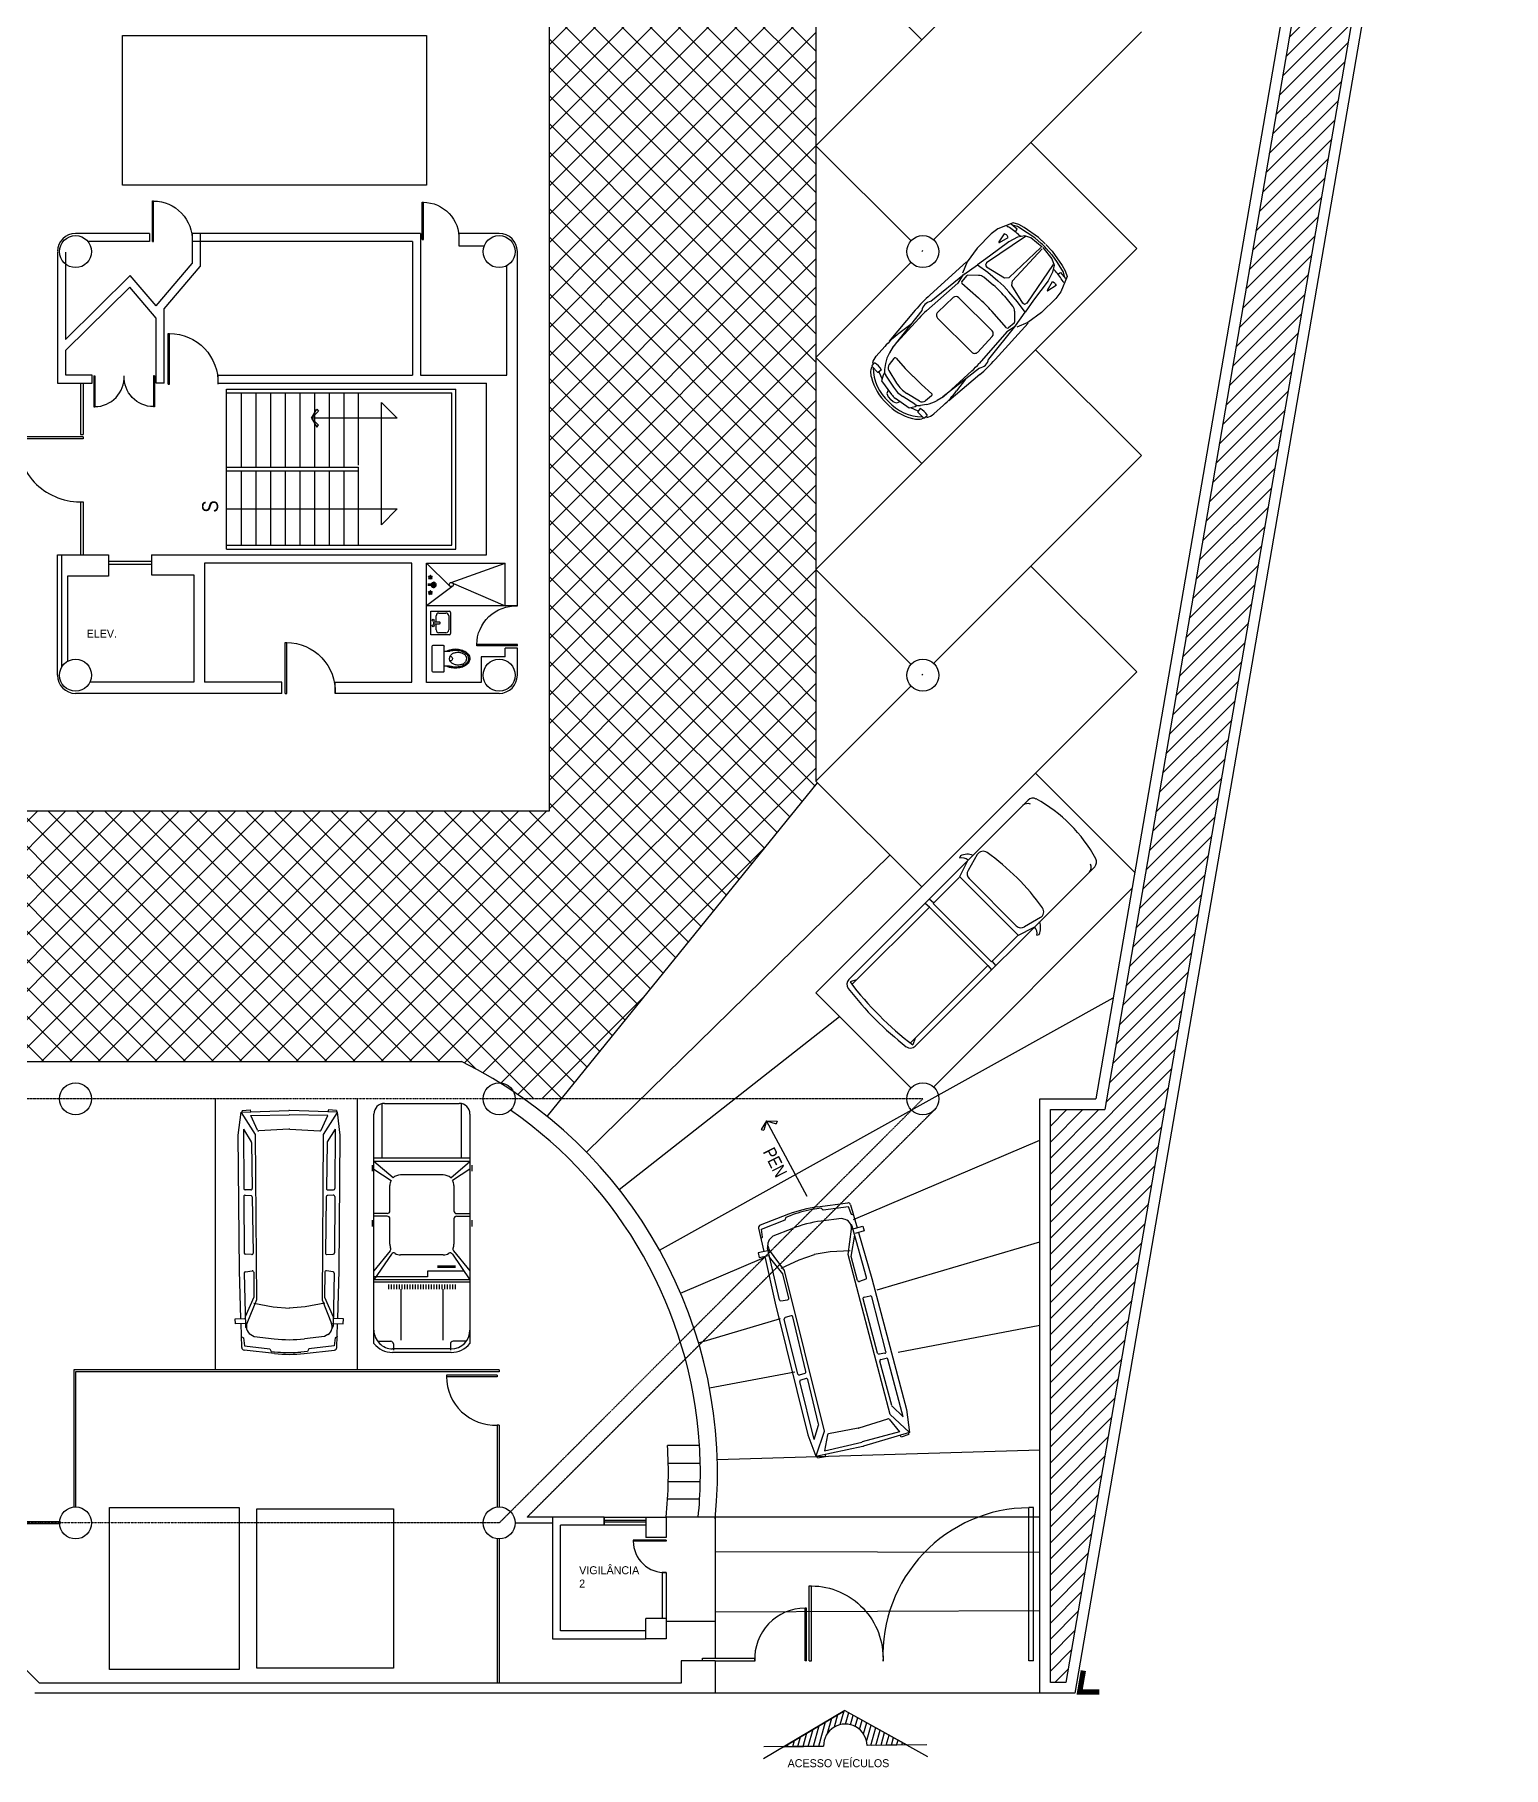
# Model space of a CAD drawing. Header units: millimetres. Extents: x 4849 to 12923, y -7542 to -986.
# Drawn here: x 10102 to 12855, y -7542 to -4294 of the extents above; entities that cross this region are included whole.
import ezdxf

# ---------------------------------------------------------------- set-up
doc = ezdxf.new("R2010")
doc.units = ezdxf.units.MM
doc.linetypes.add('ACAD_ISO02W100', pattern=[15, 12, -3])
doc.linetypes.add('DASHDOT2', pattern=[12.7, 6.35, -3.175, 0, -3.175])
for name, color, linetype in [('col', 30, 'Continuous'), ('cot', 40, 'Continuous'), ('eje', 20, 'DASHDOT2'), ('Esc', 31, 'Continuous'), ('muba', 32, 'Continuous'), ('mue', 31, 'Continuous'), ('mur', 7, 'Continuous'), ('Pav', 9, 'Continuous'), ('pro', 120, 'ACAD_ISO02W100'), ('pue', 43, 'Continuous'), ('SANIT', 1, 'Continuous'), ('sim', 4, 'Continuous'), ('tex', 120, 'Continuous'), ('text', 120, 'Continuous'), ('ven', 141, 'Continuous')]:
    doc.layers.add(name, color=color, linetype=linetype)
doc.styles.add('tex-int', font='', dxfattribs={"height": 0.2})
doc.styles.get('tex-int').set_extended_font_data('Technical')
pattern_1 = [(135, (611749.955, 3302.552), (-26.5165043, -26.5165043), []), (225, (611749.955, 3302.552), (26.5165043, -26.5165043), [])]

# ---------------------------------------------------------------- blocks, each defined once
blk = doc.blocks.new('P100-D')
at = {"color": 0, "linetype": 'ByBlock'}
for p, q in [((-0.019, 1), (-0.049, 1)), ((-0.049, 0), (-0.049, 1)), ((-0.019, 0), (-0.019, 1)), ((-0.019, 0), (-0.049, 0))]:
    blk.add_line(p, q, dxfattribs=at)
blk.add_arc((-0.041, 0.04), 0.959, 90.4342, 182.4198, dxfattribs=at)
blk = doc.blocks.new('ato78')
for p, q in [((-2.026, 0.779), (2.274, 0.779)), ((-1.2, 0.779), (-1.2, -1.021)), ((-1.137, 0.779), (-1.137, -1.021)), ((-0.829, 0.42), (-1.137, 0.779)), ((-1.069, 0.813), (-0.959, 0.813)), ((-0.994, 0.779), (-0.782, 0.455)), ((-0.162, 0.529), (-0.162, 0.779)), ((-0.112, 0.529), (-0.112, 0.779)), ((-0.038, 0.813), (0.082, 0.813)), ((0.537, 0.473), (0.91, 0.779)), ((0.598, 0.45), (1.08, 0.779)), ((0.915, 0.667), (0.915, -0.014)), ((1.08, 0.779), (1.08, -1.021)), ((1.124, 0.779), (1.124, -1.021)), ((2.232, 0.699), (2.232, 0.464)), ((-2.226, -0.821), (-2.226, 0.579)), ((-1.2, 0.622), (-2.221, 0.622)), ((-0.687, 0.479), (-0.212, 0.479)), ((-0.062, 0.479), (0.413, 0.479)), ((0.825, 0.508), (0.825, 0.174)), ((0.85, 0.508), (0.85, 0.174)), ((1.168, 0.501), (1.255, 0.501)), ((1.168, 0.451), (1.255, 0.451)), ((1.168, 0.401), (1.255, 0.401)), ((1.168, 0.351), (1.255, 0.351)), ((2.282, 0.414), (2.397, 0.414)), ((2.374, 0.429), (2.374, -0.671)), ((2.441, 0.429), (2.441, -0.671)), ((-0.887, 0.279), (-0.887, -0.521)), ((0.613, 0.279), (0.613, -0.521)), ((1.168, 0.301), (1.255, 0.301)), ((1.168, 0.251), (1.255, 0.251)), ((1.168, 0.201), (1.255, 0.201)), ((1.168, 0.151), (1.255, 0.151)), ((1.168, 0.101), (1.255, 0.101)), ((1.168, 0.051), (1.255, 0.051)), ((1.168, 0.001), (1.255, 0.001)), ((1.255, 0.271), (2.21, 0.271)), ((0.915, -0.014), (1.025, -0.014)), ((1.025, -0.014), (1.025, -1.021)), ((1.168, -0.049), (1.255, -0.049)), ((1.168, -0.099), (1.255, -0.099)), ((1.168, -0.149), (1.255, -0.149)), ((1.168, -0.199), (1.255, -0.199)), ((1.168, -0.249), (1.255, -0.249)), ((1.168, -0.299), (1.255, -0.299)), ((1.168, -0.349), (1.255, -0.349)), ((1.168, -0.399), (1.255, -0.399)), ((1.168, -0.449), (1.255, -0.449)), ((1.168, -0.499), (1.255, -0.499)), ((1.168, -0.549), (1.255, -0.549)), ((1.168, -0.599), (1.255, -0.599)), ((1.168, -0.649), (1.255, -0.649)), ((1.255, -0.513), (2.21, -0.513)), ((-1.2, -0.864), (-2.221, -0.864)), ((-0.829, -0.662), (-1.137, -1.021)), ((-0.994, -1.021), (-0.782, -0.697)), ((-0.212, -0.721), (-0.687, -0.721)), ((-0.162, -0.771), (-0.162, -1.021)), ((-0.112, -0.771), (-0.112, -1.021)), ((0.413, -0.721), (-0.062, -0.721)), ((0.537, -0.715), (0.91, -1.021)), ((0.598, -0.692), (1.08, -1.021)), ((1.168, -0.699), (1.255, -0.699)), ((1.168, -0.749), (1.255, -0.749)), ((2.232, -0.941), (2.232, -0.706)), ((2.282, -0.656), (2.397, -0.656)), ((2.274, -1.021), (-2.026, -1.021)), ((-1.069, -1.055), (-0.959, -1.055)), ((-0.038, -1.055), (0.082, -1.055))]:
    blk.add_line(p, q)
for centre, radius, start, end in [((-2.026, 0.579), 0.2, 90, 180), ((2.024, 0.429), 0.35, 0, 90), ((1.991, 0.429), 0.45, 0, 51.0576), ((-0.687, 0.279), 0.2, 135, 180), ((-0.687, 0.279), 0.2, 90, 118.2537), ((-0.212, 0.529), 0.05, 270, 0), ((-0.062, 0.529), 0.05, 180, 270), ((0.413, 0.279), 0.2, 68.2853, 90), ((0.505, 0.511), 0.05, 248.2853, 309.3611), ((0.626, 0.409), 0.05, 124.2981, 211.3495), ((0.413, 0.279), 0.2, 0, 31.3495), ((2.282, 0.464), 0.05, 180, 270), ((-0.687, -0.521), 0.2, 180, 225), ((0.626, -0.651), 0.05, 148.6505, 235.7019), ((0.413, -0.521), 0.2, 328.6505, 0), ((-2.026, -0.821), 0.2, 180, 270), ((-0.687, -0.521), 0.2, 241.7463, 270), ((-0.212, -0.771), 0.05, 0, 90), ((-0.062, -0.771), 0.05, 90, 180), ((0.413, -0.521), 0.2, 270, 291.7147), ((0.505, -0.753), 0.05, 50.6389, 111.7147), ((2.024, -0.671), 0.35, 270, 0), ((2.282, -0.706), 0.05, 90, 180), ((1.991, -0.671), 0.45, 308.9424, 0)]:
    blk.add_arc(centre, radius, start, end)
blk = doc.blocks.new('LLAVES')
at = {"color": 0, "linetype": 'ByBlock'}
for p, q in [((0.015, 0.005), (0.015, -0.005)), ((0.095, 0.01), (0.02, 0.01)), ((0.1, -0.005), (0.1, 0.005)), ((0.02, -0.01), (0.095, -0.01))]:
    blk.add_line(p, q, dxfattribs=at)
for centre in [(0.013, 0.035), (0.013, -0.035)]:
    blk.add_circle(centre, 0.013, dxfattribs=at)
for centre, start, end in [((0.02, 0.005), 90, 180), ((0.095, 0.005), 0, 90), ((0.02, -0.005), 180, 270), ((0.095, -0.005), 270, 360)]:
    blk.add_arc(centre, 0.005, start, end, dxfattribs=at)
blk = doc.blocks.new('MUBA08PL')
at = {"color": 0, "linetype": 'ByBlock'}
for p, q in [((0.025, -0.3), (0.025, 0.3)), ((0.025, 0.3), (0.495, 0.3)), ((0.161, 0.019), (0.161, 0.179)), ((0.233, 0.251), (0.411, 0.251)), ((0.483, 0.179), (0.483, -0.179)), ((0.525, 0.27), (0.525, -0.27)), ((0.495, -0.3), (0.025, -0.3)), ((0.161, -0.179), (0.161, -0.019)), ((0.411, -0.251), (0.233, -0.251))]:
    blk.add_line(p, q, dxfattribs=at)
for centre, radius, start, end in [((0.233, 0.179), 0.072, 90, 180), ((0.411, 0.179), 0.072, 360, 90), ((0.495, 0.27), 0.03, 360, 90), ((0.233, -0.179), 0.072, 180, 270), ((0.411, -0.179), 0.072, 270, 360), ((0.495, -0.27), 0.03, 270, 360)]:
    blk.add_arc(centre, radius, start, end, dxfattribs=at)
at = {"color": 0, "linetype": 'ByBlock', "xscale": 2, "yscale": 2, "zscale": 2}
blk.add_blockref('LLAVES', (0.06, 0), dxfattribs=at)
blk = doc.blocks.new('_WC')
at = {"layer": 'SANIT'}
for p, q in [((0.018, 0.233), (0.018, -0.233)), ((0.222, 0.253), (0.038, 0.253)), ((0.242, 0.233), (0.242, -0.233)), ((0.242, 0.136), (0.335, 0.136)), ((0.038, -0.253), (0.222, -0.253)), ((0.242, -0.14), (0.337, -0.14))]:
    blk.add_line(p, q, dxfattribs=at)
for points in [[(0.455, -0.183, 0.067069), (0.563, -0.168, 0.079499), (0.647, -0.13, 0.107137), (0.707, -0.068, 0.140584), (0.726, -0.003, 0.140584), (0.707, 0.061, 0.107137), (0.647, 0.124, 0.079499), (0.563, 0.162, 0.067069), (0.455, 0.176, 0.067069), (0.347, 0.162, 0.057475), (0.285, 0.137, 0.107137)], [(0.455, -0.159, 0.064704), (0.554, -0.147, 0.077557), (0.63, -0.113, 0.107174), (0.686, -0.058), (0.702, -0.002), (0.686, 0.055, 0.107174), (0.63, 0.11, 0.077557), (0.554, 0.143, 0.064704), (0.455, 0.156, 0.064704), (0.357, 0.143, 0.021175), (0.335, 0.136, 0.107174)], [(0.281, -0.141, 0.062055), (0.347, -0.168, 0.067069), (0.455, -0.183, 0.067069)]]:
    blk.add_lwpolyline(points, format="xyb", dxfattribs=at)
blk.add_lwpolyline([(0.503, -0.122, 0.075307), (0.566, -0.113, 0.085687), (0.617, -0.087, 0.106098), (0.653, -0.046), (0.664, -0.002), (0.653, 0.043, 0.106098), (0.617, 0.084, 0.085687), (0.566, 0.109, 0.075307), (0.503, 0.119, 0.075307), (0.439, 0.109, 0.085687), (0.389, 0.084, 0.106098), (0.353, 0.043), (0.341, -0.002), (0.353, -0.046, 0.106098), (0.389, -0.087, 0.085687), (0.439, -0.113, 0.075307)], format="xyb", close=True, dxfattribs=at)
for centre, radius, start, end in [((0.038, 0.233), 0.02, 90, 180), ((0.222, 0.233), 0.02, 360, 90), ((0.357, -0.002), 0.0451, 264.4043, 95.5957), ((0.038, -0.233), 0.02, 180, 270), ((0.222, -0.233), 0.02, 270, 360), ((0.425, 0.114), 0.269, 251.3359, 255.1916), ((0.455, 0.226), 0.386, 255.1916, 270)]:
    blk.add_arc(centre, radius, start, end, dxfattribs=at)
blk = doc.blocks.new('EEE')
at = {"linetype": 'ByBlock'}
for p, q in [((-6281.6, -172.795), (-6281.449, -172.779)), ((-6281.449, -172.779), (-6281.44, -172.821)), ((-6279.982, -172.779), (-6279.991, -172.821)), ((-6279.831, -172.795), (-6279.982, -172.779)), ((-6281.671, -173.257), (-6281.619, -172.828)), ((-6281.619, -172.828), (-6280.721, -172.793)), ((-6281.616, -172.835), (-6281.352, -173.242)), ((-6281.6, -172.795), (-6281.605, -172.826)), ((-6281.439, -172.888), (-6280.718, -172.874)), ((-6281.313, -173.161), (-6281.439, -172.888)), ((-6279.992, -172.888), (-6280.712, -172.874)), ((-6279.811, -172.828), (-6280.709, -172.793)), ((-6280.118, -173.161), (-6279.992, -172.888)), ((-6279.815, -172.835), (-6280.079, -173.242)), ((-6279.831, -172.795), (-6279.825, -172.826)), ((-6279.76, -173.257), (-6279.811, -172.828)), ((-6281.651, -175.798), (-6281.671, -173.257)), ((-6281.575, -173.142), (-6281.568, -174.258)), ((-6281.575, -173.142), (-6281.427, -173.383)), ((-6281.423, -173.396), (-6281.411, -174.259)), ((-6281.352, -173.242), (-6281.328, -176.344)), ((-6280.724, -173.144), (-6281.289, -173.176)), ((-6280.707, -173.144), (-6280.142, -173.176)), ((-6280.079, -173.242), (-6280.102, -176.344)), ((-6280.008, -173.396), (-6280.02, -174.259)), ((-6279.856, -173.142), (-6280.004, -173.383)), ((-6279.856, -173.142), (-6279.862, -174.258)), ((-6279.779, -175.798), (-6279.76, -173.257)), ((-6281.437, -174.284), (-6281.543, -174.283)), ((-6281.54, -174.38), (-6281.432, -174.39)), ((-6279.891, -174.38), (-6279.999, -174.39)), ((-6279.994, -174.284), (-6279.887, -174.283)), ((-6281.567, -174.405), (-6281.561, -175.464)), ((-6281.409, -174.415), (-6281.394, -175.468)), ((-6280.022, -174.415), (-6280.037, -175.468)), ((-6279.863, -174.405), (-6279.87, -175.464)), ((-6281.421, -175.494), (-6281.537, -175.489)), ((-6280.01, -175.494), (-6279.894, -175.489)), ((-6281.623, -176.696), (-6281.651, -175.798)), ((-6281.559, -175.841), (-6281.536, -176.837)), ((-6281.536, -175.816), (-6281.41, -175.802)), ((-6281.382, -175.827), (-6281.377, -176.295)), ((-6280.048, -175.827), (-6280.054, -176.295)), ((-6279.895, -175.816), (-6280.02, -175.802)), ((-6279.872, -175.841), (-6279.895, -176.837)), ((-6279.808, -176.696), (-6279.779, -175.798)), ((-6281.377, -176.295), (-6281.54, -176.661)), ((-6281.328, -176.344), (-6281.509, -176.789)), ((-6280.102, -176.344), (-6279.922, -176.789)), ((-6280.054, -176.295), (-6279.891, -176.661)), ((-6281.382, -176.404), (-6281.015, -176.475)), ((-6281.015, -176.475), (-6280.711, -176.501)), ((-6280.416, -176.475), (-6280.719, -176.501)), ((-6280.049, -176.404), (-6280.416, -176.475)), ((-6281.729, -176.701), (-6281.554, -176.692)), ((-6281.726, -176.792), (-6281.729, -176.701)), ((-6281.516, -176.784), (-6281.726, -176.792)), ((-6281.606, -177.236), (-6281.62, -176.788)), ((-6281.518, -176.873), (-6281.515, -176.888)), ((-6281.439, -176.995), (-6281.376, -177.031)), ((-6279.992, -176.995), (-6280.055, -177.031)), ((-6279.915, -176.784), (-6279.705, -176.792)), ((-6279.913, -176.873), (-6279.915, -176.888)), ((-6279.702, -176.701), (-6279.877, -176.692)), ((-6279.825, -177.236), (-6279.811, -176.788)), ((-6279.705, -176.792), (-6279.702, -176.701)), ((-6281.617, -177.033), (-6281.576, -177.053)), ((-6281.576, -177.053), (-6281.556, -177.207)), ((-6280.995, -177.35), (-6281.561, -177.285)), ((-6281.556, -177.207), (-6281.082, -177.265)), ((-6281.376, -177.031), (-6280.997, -177.075)), ((-6281.082, -177.265), (-6281.054, -177.312)), ((-6281.054, -177.312), (-6280.931, -177.323)), ((-6280.376, -177.312), (-6280.499, -177.323)), ((-6280.435, -177.35), (-6279.87, -177.285)), ((-6280.055, -177.031), (-6280.433, -177.075)), ((-6280.349, -177.265), (-6280.376, -177.312)), ((-6279.875, -177.207), (-6280.349, -177.265)), ((-6279.854, -177.053), (-6279.875, -177.207)), ((-6279.814, -177.033), (-6279.854, -177.053))]:
    blk.add_line(p, q, dxfattribs=at)
for centre, radius, start, end in [((-6280.715, -172.946), 0.152, 87.7943, 92.2057), ((-6280.715, -173.027), 0.152, 88.8622, 91.1378), ((-6281.448, -173.396), 0.0254, 0.8029, 31.6421), ((-6281.29, -173.151), 0.0254, 204.8035, 273.2131), ((-6280.715, -173.296), 0.152, 86.7869, 93.2131), ((-6280.141, -173.151), 0.0254, 266.7869, 335.1965), ((-6279.982, -173.396), 0.0254, 148.3579, 179.1971), ((-6281.543, -174.258), 0.0254, 180.3434, 269.4021), ((-6281.542, -174.405), 0.0254, 84.6952, 180.3434), ((-6281.436, -174.259), 0.0254, 269.4021, 0.8029), ((-6281.434, -174.415), 0.0254, 0.8029, 84.6952), ((-6279.997, -174.415), 0.0254, 95.3048, 179.1971), ((-6279.994, -174.259), 0.0254, 179.1971, 270.5979), ((-6279.889, -174.405), 0.0254, 359.6566, 95.3048), ((-6279.888, -174.258), 0.0254, 270.5979, 359.6566), ((-6281.536, -175.463), 0.0254, 180.3434, 267.5285), ((-6281.419, -175.468), 0.0254, 267.5285, 0.8029), ((-6280.011, -175.468), 0.0254, 179.1971, 272.4715), ((-6279.895, -175.463), 0.0254, 272.4715, 359.6566), ((-6281.533, -175.841), 0.0254, 96.0612, 180.3434), ((-6281.408, -175.827), 0.0254, 0.6505, 96.0612), ((-6280.023, -175.827), 0.0254, 83.9388, 179.3495), ((-6279.897, -175.841), 0.0254, 359.6566, 83.9388), ((-6281.46, -176.835), 0.0762, 181.328, 208.506), ((-6281.368, -176.847), 0.152, 157.9422, 189.8923), ((-6281.365, -176.862), 0.152, 189.8923, 241.0161), ((-6280.066, -176.862), 0.152, 298.9839, 350.1077), ((-6280.063, -176.847), 0.152, 350.1077, 22.0578), ((-6279.971, -176.835), 0.0762, 331.494, 358.672), ((-6281.555, -177.234), 0.0508, 181.8164, 263.4043), ((-6280.715, -174.653), 2.438, 263.3562, 276.6438), ((-6280.715, -174.894), 2.438, 264.9171, 275.0829), ((-6279.876, -177.234), 0.0508, 276.5957, 358.1836), ((-6280.715, -174.928), 2.438, 263.4043, 276.5957)]:
    blk.add_arc(centre, radius, start, end, dxfattribs=at)
blk = doc.blocks.new('TT')
at = {"linetype": 'ByBlock'}
for p, q in [((-6280.613, -167.909), (-6280.82, -167.956)), ((-6280.442, -167.874), (-6280.613, -167.909)), ((-6280.283, -167.865), (-6280.442, -167.874)), ((-6280.149, -167.864), (-6279.99, -167.873)), ((-6279.99, -167.873), (-6279.819, -167.908)), ((-6279.819, -167.908), (-6279.612, -167.954)), ((-6280.974, -168.089), (-6280.943, -168.082)), ((-6280.79, -167.996), (-6280.935, -168.008)), ((-6280.82, -167.956), (-6280.908, -168.008)), ((-6280.869, -168.215), (-6280.903, -168.228)), ((-6280.903, -168.228), (-6280.866, -168.405)), ((-6280.851, -168.406), (-6280.802, -168.222)), ((-6280.802, -168.222), (-6280.841, -168.213)), ((-6280.777, -168.052), (-6280.79, -167.996)), ((-6280.703, -168.045), (-6280.653, -168.042)), ((-6279.729, -168.044), (-6279.779, -168.041)), ((-6279.655, -168.051), (-6279.642, -167.995)), ((-6279.642, -167.995), (-6279.497, -168.006)), ((-6279.629, -168.221), (-6279.591, -168.212)), ((-6279.58, -168.404), (-6279.629, -168.221)), ((-6279.612, -167.954), (-6279.524, -168.006)), ((-6279.528, -168.227), (-6279.565, -168.404)), ((-6279.563, -168.214), (-6279.528, -168.227)), ((-6279.458, -168.088), (-6279.488, -168.08)), ((-6281.028, -169.096), (-6281.073, -170.018)), ((-6280.897, -169.3), (-6280.846, -168.992)), ((-6280.69, -169.117), (-6280.836, -169.262)), ((-6280.359, -169.051), (-6280.597, -169.073)), ((-6280.071, -169.05), (-6279.833, -169.073)), ((-6279.74, -169.116), (-6279.594, -169.261)), ((-6279.533, -169.298), (-6279.585, -168.991)), ((-6279.402, -169.095), (-6279.355, -170.017)), ((-6280.893, -169.292), (-6280.979, -170.099)), ((-6280.864, -169.495), (-6280.912, -170.279)), ((-6280.906, -169.311), (-6280.864, -169.495)), ((-6280.843, -169.282), (-6280.833, -169.419)), ((-6280.806, -169.443), (-6280.392, -169.418)), ((-6279.623, -169.442), (-6280.038, -169.418)), ((-6279.586, -169.281), (-6279.597, -169.418)), ((-6279.524, -169.31), (-6279.566, -169.494)), ((-6279.566, -169.494), (-6279.516, -170.278)), ((-6279.537, -169.291), (-6279.449, -170.098)), ((-6280.732, -169.749), (-6280.743, -170.147)), ((-6280.656, -169.676), (-6279.774, -169.675)), ((-6279.697, -169.748), (-6279.685, -170.146)), ((-6281.067, -170.42), (-6281.005, -171.174)), ((-6280.978, -170.336), (-6280.873, -171.204)), ((-6280.913, -170.473), (-6280.881, -171.193)), ((-6279.761, -170.225), (-6280.667, -170.226)), ((-6279.45, -170.335), (-6279.553, -171.203)), ((-6279.514, -170.472), (-6279.545, -171.192)), ((-6279.361, -170.418), (-6279.422, -171.172)), ((-6280.935, -170.668), (-6280.975, -170.943)), ((-6279.492, -170.667), (-6279.451, -170.942)), ((-6280.992, -171.305), (-6280.978, -171.549)), ((-6280.881, -171.193), (-6280.846, -171.327)), ((-6280.711, -171.339), (-6280.694, -171.482)), ((-6280.685, -171.31), (-6280.428, -171.324)), ((-6280.428, -171.324), (-6280.215, -171.323)), ((-6279.998, -171.323), (-6280.211, -171.323)), ((-6279.741, -171.309), (-6279.998, -171.323)), ((-6279.715, -171.338), (-6279.731, -171.481)), ((-6279.545, -171.192), (-6279.58, -171.326)), ((-6279.434, -171.304), (-6279.447, -171.548)), ((-6280.919, -171.685), (-6280.905, -171.717)), ((-6280.907, -171.726), (-6280.912, -171.654)), ((-6280.746, -171.738), (-6280.894, -171.738)), ((-6280.894, -171.742), (-6280.882, -171.772)), ((-6280.755, -171.521), (-6280.692, -171.612)), ((-6280.722, -171.658), (-6280.733, -171.727)), ((-6280.733, -171.717), (-6280.594, -171.773)), ((-6280.645, -171.656), (-6280.636, -171.705)), ((-6280.636, -171.705), (-6280.578, -171.799)), ((-6280.616, -171.569), (-6280.35, -171.631)), ((-6280.598, -171.674), (-6280.336, -171.728)), ((-6280.578, -171.799), (-6280.262, -171.851)), ((-6279.847, -171.799), (-6280.163, -171.851)), ((-6279.827, -171.673), (-6280.089, -171.727)), ((-6279.809, -171.569), (-6280.075, -171.631)), ((-6279.789, -171.704), (-6279.847, -171.799)), ((-6279.692, -171.716), (-6279.831, -171.772)), ((-6279.78, -171.655), (-6279.789, -171.704)), ((-6279.67, -171.52), (-6279.734, -171.611)), ((-6279.703, -171.657), (-6279.692, -171.726)), ((-6279.679, -171.736), (-6279.531, -171.736)), ((-6279.531, -171.741), (-6279.543, -171.771)), ((-6279.507, -171.683), (-6279.52, -171.715)), ((-6279.518, -171.725), (-6279.514, -171.653)), ((-6280.368, -171.835), (-6280.34, -171.9)), ((-6280.34, -171.9), (-6280.278, -171.925)), ((-6280.278, -171.925), (-6280.213, -171.928)), ((-6280.147, -171.925), (-6280.212, -171.928)), ((-6280.084, -171.9), (-6280.147, -171.925)), ((-6280.057, -171.834), (-6280.084, -171.9))]:
    blk.add_line(p, q, dxfattribs=at)
for points in [[(-6280.226, -167.815), (-6280.398, -167.821), (-6280.719, -167.88), (-6280.829, -167.909), (-6280.93, -167.961), (-6281.049, -168.245), (-6281.071, -168.402), (-6281.07, -168.778), (-6281.021, -169.091), (-6280.933, -169.3)], [(-6280.222, -167.899), (-6280.494, -167.927), (-6280.605, -167.981), (-6280.679, -168.096), (-6280.736, -168.273), (-6280.799, -168.718), (-6280.846, -168.992), (-6280.609, -168.954), (-6280.361, -168.934), (-6280.215, -168.925)], [(-6280.21, -167.899), (-6279.938, -167.927), (-6279.827, -167.98), (-6279.753, -168.095), (-6279.695, -168.272), (-6279.632, -168.717), (-6279.585, -168.991), (-6279.821, -168.953), (-6280.07, -168.934), (-6280.215, -168.925)], [(-6280.206, -167.815), (-6280.034, -167.821), (-6279.713, -167.879), (-6279.603, -167.908), (-6279.502, -167.96), (-6279.383, -168.244), (-6279.361, -168.4), (-6279.361, -168.777), (-6279.409, -169.09), (-6279.497, -169.298)], [(-6280.584, -167.984), (-6280.752, -168.847), (-6280.734, -168.894), (-6280.699, -168.902), (-6280.316, -168.808), (-6280.259, -168.74), (-6280.231, -167.924)], [(-6279.848, -167.984), (-6279.679, -168.846), (-6279.696, -168.893), (-6279.732, -168.901), (-6280.115, -168.808), (-6280.171, -168.74), (-6280.201, -167.924)]]:
    blk.add_lwpolyline(points, dxfattribs=at)
for centre, radius, start, end in [((-6280.215, -169.082), 1.219, 86.8942, 93.2188), ((-6280.596, -169.566), 1.524, 94.0319, 103.1964), ((-6280.852, -168.263), 0.0508, 77.5746, 110.1342), ((-6279.833, -169.565), 1.524, 76.9166, 86.0811), ((-6279.58, -168.262), 0.0508, 69.9787, 102.5384), ((-6280.858, -168.404), 0.00762, 192.0005, 345.153), ((-6279.573, -168.402), 0.00762, 194.96, 348.1125), ((-6280.582, -169.225), 0.152, 95.4916, 134.8083), ((-6280.214, -170.568), 1.524, 84.6214, 95.4916), ((-6279.847, -169.224), 0.152, 45.3046, 84.6214), ((-6280.818, -169.28), 0.0254, 134.8083, 184.3979), ((-6280.808, -169.417), 0.0254, 184.3979, 273.3874), ((-6280.212, -172.461), 3.048, 86.7256, 93.3874), ((-6279.622, -169.416), 0.0254, 266.7256, 355.7151), ((-6279.612, -169.279), 0.0254, 355.7151, 45.3046), ((-6280.655, -169.752), 0.0762, 90.1141, 178.2929), ((-6279.774, -169.751), 0.0762, 1.8201, 89.9989), ((-6278.029, -170.169), 3.048, 177.1678, 184.7177), ((-6280.81, -170.216), 0.206, 145.336, 215.4638), ((-6280.667, -170.15), 0.0762, 178.2929, 270.1885), ((-6279.761, -170.149), 0.0762, 269.9245, 1.8201), ((-6279.618, -170.215), 0.206, 324.6492, 34.7769), ((-6282.399, -170.173), 3.048, 355.3952, 2.9452), ((-6279.086, -170.391), 1.829, 176.4893, 182.5638), ((-6281.341, -170.394), 1.829, 357.5491, 3.6237), ((-6279.165, -171.206), 1.829, 171.7454, 183.1132), ((-6281.261, -171.208), 1.829, 356.9998, 8.3676), ((-6280.256, -171.171), 0.61, 194.8579, 215.0429), ((-6280.686, -171.336), 0.0254, 86.9979, 186.737), ((-6279.832, -171.47), 0.102, 283.1226, 353.376), ((-6279.74, -171.335), 0.0254, 353.376, 93.115), ((-6280.17, -171.171), 0.61, 325.07, 345.2551), ((-6280.694, -171.535), 0.284, 182.9306, 212.783), ((-6280.823, -172.008), 0.364, 73.7595, 104.0169), ((-6280.894, -171.725), 0.0127, 183.7825, 270.113), ((-6280.741, -171.713), 0.152, 202.9116, 223.7293), ((-6280.27, -171.136), 0.847, 225.5935, 273.8679), ((-6280.746, -171.725), 0.0127, 270.113, 350.5053), ((-6280.593, -171.47), 0.102, 186.737, 256.9903), ((-6280.567, -171.524), 0.152, 215.0429, 258.3436), ((-6280.213, -171.037), 0.61, 256.9903, 283.1226), ((-6280.213, -171.131), 0.61, 258.3436, 281.7694), ((-6280.157, -171.136), 0.847, 266.2451, 314.5195), ((-6279.858, -171.524), 0.152, 281.7694, 325.07), ((-6279.601, -172.006), 0.364, 76.0961, 106.3535), ((-6279.679, -171.724), 0.0127, 189.6077, 270), ((-6279.684, -171.712), 0.152, 316.3836, 337.2014), ((-6279.531, -171.724), 0.0127, 270, 356.3304), ((-6279.731, -171.534), 0.284, 327.3299, 357.1824), ((-6280.537, -171.517), 0.436, 223.7293, 239.6553), ((-6280.245, -171.02), 1.012, 239.6553, 272.0435), ((-6280.213, -171.55), 0.305, 260.7246, 279.3883), ((-6280.181, -171.02), 1.012, 268.0694, 300.4577), ((-6279.889, -171.516), 0.436, 300.4577, 316.3836)]:
    blk.add_arc(centre, radius, start, end, dxfattribs=at)
blk = doc.blocks.new('auuto56')
for p, q in [((-0.839, 2.301), (-0.839, -2.454)), ((0.924, -2.455), (0.924, 2.301)), ((-0.999, 0.666), (-0.981, 0.626)), ((-0.839, 0.69), (-0.732, 0.362)), ((-0.793, 0.906), (-0.706, 0.573)), ((0.878, 0.906), (0.79, 0.573)), ((0.924, 0.69), (0.817, 0.362)), ((1.066, 0.626), (1.084, 0.666)), ((0.823, 0.379), (-0.738, 0.379)), ((-0.732, 0.362), (-0.732, -0.326)), ((0.667, 0.479), (-0.583, 0.479)), ((0.817, 0.362), (0.817, -0.326)), ((-0.732, -0.314), (-0.839, -0.322)), ((0.817, -0.314), (0.924, -0.322)), ((-0.732, -0.426), (-0.839, -0.434)), ((0.817, -0.326), (-0.732, -0.326)), ((0.817, -0.426), (-0.732, -0.426)), ((-0.732, -0.426), (-0.732, -2.477)), ((0.817, -0.426), (0.924, -0.434)), ((0.817, -0.426), (0.817, -2.478)), ((-0.732, -2.353), (-0.792, -2.469)), ((0.817, -2.353), (0.877, -2.47))]:
    blk.add_line(p, q)
for centre, radius, start, end in [((-0.712, 2.301), 0.127, 107.4493, 180), ((-0.712, 2.159), 0.127, 108.5363, 180), ((0.042, -0.251), 2.788, 73.488, 106.512), ((0.797, 2.301), 0.127, 0, 72.5507), ((0.797, 2.159), 0.127, 0, 71.4637), ((-0.67, 0.938), 0.127, 99.9352, 194.7436), ((0.042, -3.264), 4.389, 80.3674, 99.6326), ((0.755, 0.938), 0.127, 345.2564, 80.0648), ((-0.714, 0.564), 0.303, 114.3542, 160.2056), ((-0.829, 0.529), 0.18, 93.2287, 147.6526), ((0.799, 0.564), 0.303, 19.7944, 65.6458), ((0.914, 0.529), 0.18, 32.3474, 86.7713), ((-0.583, 0.606), 0.127, 194.7436, 270), ((0.667, 0.606), 0.127, 270, 345.2564), ((-0.712, -2.454), 0.127, 180, 262.5594), ((0.047, 3.641), 6.167, 262.1826, 277.7434), ((0.047, 3.71), 6.338, 262.9752, 276.9455), ((0.797, -2.455), 0.127, 277.3566, 0)]:
    blk.add_arc(centre, radius, start, end)

msp = doc.modelspace()

# ---------------------------------------------------------------- hatches: boundary and pattern name
at = {"layer": 'Pav', "ltscale": 0.05}
h = msp.add_hatch(dxfattribs=at)
h.set_pattern_fill('ANSI31', color=256, scale=170, style=0)
h.set_pattern_definition([(45, (611749.955, 3302.552), (-15.0260191, 15.0260191), [])])
h.paths.add_polyline_path([(12831.9, -2748.1), (11766.6, -2467.9), (11766.6, -2638.5), (11855.3, -2661.8), (12697, -2883.2), (12107.6, -6309), (12005.6, -6309), (12005.6, -7383.1), (12034.4, -7383.1)])
h = msp.add_hatch(dxfattribs=at)
h.set_pattern_fill('ANSI37', color=256, scale=300, angle=90, style=0)
h.set_pattern_definition(pattern_1)
h.paths.add_polyline_path([(11066.6, -4701), (11566.2, -4701), (11566.2, -4502.6), (11566.1, -4502.5), (11566.2, -4502.5), (11566.2, -3907), (11066.6, -3907)])
h = msp.add_hatch(dxfattribs=at)
h.set_pattern_fill('ANSI37', color=256, scale=300, angle=90, style=0)
h.set_pattern_definition(pattern_1)
h.paths.add_polyline_path([(11566.1, -5495), (11566.2, -5296.5), (11566.1, -5296.5), (11566.2, -5296.5), (11566.2, -4701), (11066.6, -4701), (11066.6, -5495)])
h = msp.add_hatch(dxfattribs=at)
h.set_pattern_fill('ANSI37', color=256, scale=300, angle=90, style=0)
h.set_pattern_definition(pattern_1)
h.paths.add_polyline_path([(9384.6, -6219), (10178.6, -6219), (10178.6, -5749), (9914.6, -5749), (9914.6, -5495), (9453.8, -5495), (9453.8, -5568.7), (9384.6, -5637.8)])
h = msp.add_hatch(dxfattribs=at)
h.set_pattern_fill('ANSI37', color=256, scale=300, angle=90, style=0)
h.set_pattern_definition(pattern_1)
h.paths.add_polyline_path([(11569.1, -5696.4), (11566.1, -5693.4), (11566.1, -5495), (11066.6, -5495), (11066.6, -5749), (10972.6, -5749), (10972.6, -6258.1, -0.000532), (10974.2, -6259.1, -0.26602), (10999.3, -6275.2, -0.007074), (11019.3, -6289), (11089.2, -6289)])
h.paths.add_polyline_path([(11178.8, -6151.9), (11390.7, -5887.5), (11362.6, -5864.9), (11150.7, -6129.4)], flags=24)
h = msp.add_hatch(dxfattribs=at)
h.set_pattern_fill('ANSI37', color=256, scale=300, angle=90, style=0)
h.set_pattern_definition(pattern_1)
h.paths.add_polyline_path([(10902.1, -6219, -0.023441), (10972.6, -6258.1), (10972.6, -5749), (10178.6, -5749), (10178.6, -6219)])
at = {"layer": 'Pav', "ltscale": 0.03}
h = msp.add_hatch(dxfattribs=at)
h.set_pattern_fill('ANSI31', color=256, scale=74.755968, angle=749.3935, style=0)
h.set_pattern_definition([(74.393497, (-59827.049, -91072.836), (-8.99998354, 2.5139417), [])])
h.paths.add_polyline_path([(11580.5, -7502.3, -0.414214), (11620.7, -7460.9, -0.414214), (11662.1, -7501.1), (11736.6, -7500.1), (11620.4, -7435.2), (11506.1, -7503.4)])

# ---------------------------------------------------------------- linework, layer by layer
at = {"ltscale": 0.05}
for p, q in [((12854.7, -2733.4), (12051.2, -7403.1)), ((12674.2, -2897.9), (12090.7, -6289)), ((11985.6, -7403.1), (11985.6, -6289)), ((11985.6, -6289), (12090.7, -6289)), ((11377.6, -7403.1), (11189.8, -7403.1)), ((12051.2, -7403.1), (11985.6, -7403.1))]:
    msp.add_line(p, q, dxfattribs=at)
at = {"layer": 'col', "ltscale": 1.5}
for p, q in [((11247.6, -7073.1), (11285.6, -7073.1)), ((11247.6, -7073.1), (11247.6, -7111.1)), ((11285.6, -7073.1), (11285.6, -7111.1)), ((11285.6, -7111.1), (11247.6, -7111.1)), ((11247.6, -7301.1), (11247.6, -7263.1)), ((11285.6, -7263.1), (11247.6, -7263.1)), ((11285.6, -7263.1), (11285.6, -7301.1)), ((11285.6, -7301.1), (11247.6, -7301.1))]:
    msp.add_line(p, q, dxfattribs=at)
for centre in [(10178.6, -4701), (10972.6, -4701), (11766.6, -4701), (10178.6, -5495), (10972.6, -5495), (11766.6, -5495), (10178.6, -6289), (10972.6, -6289), (11766.6, -6289), (10178.6, -7084), (10972.6, -7084)]:
    msp.add_circle(centre, 30, dxfattribs=at)
at = {"layer": 'cot', "ltscale": 0.05, "const_width": 10}
msp.add_lwpolyline([(12097.6, -7400.7), (12060.6, -7400.7), (12067.5, -7360.7)], dxfattribs=at)
at = {"layer": 'eje', "ltscale": 0.05}
for p, q in [((11766.6, -6289), (8590.6, -6289)), ((10972.6, -7084), (11766.6, -6289)), ((10972.6, -7084), (9704.8, -7084))]:
    msp.add_line(p, q, dxfattribs=at)
at = {"layer": 'Esc', "ltscale": 0.05}
for p, q in [((10461.6, -5258.5), (10461.6, -4958.5)), ((10461.6, -4958.5), (10891.1, -4958.5)), ((10461.6, -4965.5), (10884.1, -4965.5)), ((10489.1, -4965.5), (10489.1, -5105)), ((10516.5, -4965.5), (10516.5, -5105)), ((10544, -4965.5), (10544, -5105)), ((10571.4, -4965.5), (10571.4, -5105)), ((10598.9, -4965.5), (10598.9, -5105)), ((10626.3, -4965.5), (10626.3, -5105)), ((10653.7, -4965.5), (10653.7, -5105)), ((10681.2, -4965.5), (10681.2, -5105)), ((10708.6, -5101.5), (10708.6, -4965.5)), ((10884.1, -5251.5), (10884.1, -4965.5)), ((10891.1, -5258.5), (10891.1, -4958.5)), ((10461.6, -5105), (10708.6, -5105)), ((10461.6, -5112), (10708.6, -5112)), ((10489.1, -5112), (10489.1, -5251.5)), ((10516.5, -5112), (10516.5, -5251.5)), ((10544, -5112), (10544, -5251.5)), ((10571.4, -5112), (10571.4, -5251.5)), ((10598.9, -5112), (10598.9, -5251.5)), ((10626.3, -5112), (10626.3, -5251.5)), ((10653.7, -5112), (10653.7, -5251.5)), ((10681.2, -5112), (10681.2, -5251.5)), ((10708.6, -5112), (10708.6, -5105)), ((10708.6, -5251.5), (10708.6, -5112)), ((10461.6, -5251.5), (10884.1, -5251.5)), ((10461.6, -5258.5), (10891.1, -5258.5)), ((11348.1, -6938.6), (11288.1, -6938.6)), ((11349.6, -6972.6), (11289.5, -6972.6)), ((11349.6, -7006.6), (11289.6, -7006.6)), ((11348.3, -7039.6), (11288.2, -7039.6)), ((11377.6, -7073.1), (11285.6, -7073.1)), ((11377.6, -7073.1), (11377.6, -7337.6)), ((11377.6, -7268.6), (11285.6, -7268.6))]:
    msp.add_line(p, q, dxfattribs=at)
for radius, start, end in [(768.9, 353.8631, 3.8996), (828.9, 354.3088, 3.6175)]:
    msp.add_arc((10520.8, -6990.9), radius, start, end, dxfattribs=at)
at = {"layer": 'muba', "ltscale": 0.05}
for p, q in [((12831.9, -2748.1), (12034.4, -7383.1)), ((12697, -2883.2), (12107.6, -6309)), ((10153, -5479.5), (10153, -5269.5)), ((12005.6, -7383.1), (12005.6, -6309)), ((12005.6, -6309), (12107.6, -6309)), ((10175.1, -6797), (10175.1, -7054)), ((10972.6, -6797), (10175.1, -6797)), ((10178.6, -6800.5), (10178.6, -7054)), ((10972.6, -6800.5), (10178.6, -6800.5)), ((10972.6, -6797), (10972.6, -6800.5)), ((10972.6, -6900.5), (10969.1, -6900.5)), ((10969.1, -6900.5), (10969.1, -7054.3)), ((10972.6, -6900.5), (10972.6, -7054)), ((10150.3, -7082.1), (10055.2, -7082.1)), ((10150.2, -7085.6), (10055.2, -7085.6)), ((10969.1, -7113.8), (10969.1, -7384.1)), ((10972.6, -7114), (10972.6, -7384.1)), ((12034.4, -7383.1), (12005.6, -7383.1))]:
    msp.add_line(p, q, dxfattribs=at)
at = {"layer": 'mue'}
for points in [[(10242.3, -7358.8), (10242.3, -7055.2), (10485.4, -7055.2), (10485.4, -7358.8)], [(10518.4, -7356.4), (10518.4, -7057.6), (10774.6, -7057.6), (10774.6, -7356.4)]]:
    msp.add_lwpolyline(points, close=True, dxfattribs=at)
at = {"layer": 'mur', "ltscale": 0.05}
for p, q in [((10317.1, -4667), (10178.6, -4667)), ((10317.1, -4667), (10317.1, -4682)), ((10397.1, -4667), (10397.1, -4723.4)), ((10825.1, -4667), (10397.1, -4667)), ((10412.1, -4667), (10412.1, -4728.9)), ((10825.1, -4667), (10825.1, -4690)), ((10897.1, -4667), (10897.1, -4690)), ((10972.6, -4667), (10897.1, -4667)), ((10144.6, -4702), (10144.6, -4947.5)), ((10159.6, -4702), (10159.6, -4865.5)), ((10317.1, -4682), (10201.9, -4682)), ((10810.1, -4682), (10397.1, -4682)), ((10810.1, -4682), (10810.1, -4932.5)), ((10825.1, -4690), (10825.1, -4932.5)), ((10897.1, -4690), (10944.7, -4690)), ((11006.6, -5365), (11006.6, -4701)), ((11006.6, -5365), (11006.6, -4701)), ((10329.6, -4802.4), (10397.1, -4723.4)), ((10344.6, -4808), (10412.1, -4728.9)), ((10987.1, -4932.5), (10987.1, -4727.3)), ((10159.6, -4865.5), (10281.2, -4745.8)), ((10160.6, -4885.5), (10280.3, -4767.8)), ((10329.6, -4825.5), (10280.3, -4767.8)), ((10329.6, -4802.4), (10281.2, -4745.8)), ((10329.6, -4947.5), (10329.6, -4825.5)), ((10344.6, -4947.5), (10344.6, -4808)), ((10160.6, -4932.5), (10160.6, -4885.5)), ((10209.6, -4932.5), (10160.6, -4932.5)), ((10209.6, -4947.5), (10209.6, -4932.5)), ((10329.6, -4946.5), (10329.6, -4930.5)), ((10445.6, -4947.5), (10445.6, -4932.5)), ((10445.6, -4932.5), (10810.1, -4932.5)), ((10825.1, -4932.5), (10987.1, -4932.5)), ((10144.6, -4947.5), (10209.6, -4947.5)), ((10344.6, -4947.5), (10329.6, -4947.5)), ((10445.6, -4947.5), (10948.6, -4947.5)), ((10948.6, -5269.5), (10948.6, -4947.5)), ((10144.6, -5269.5), (10187.6, -5269.5)), ((10144.6, -5495), (10144.6, -5269.5)), ((10187.6, -5269.5), (10240.6, -5269.5)), ((10192.6, -5269.5), (10240.6, -5269.5)), ((10240.6, -5269.5), (10240.6, -5309.3)), ((10320.6, -5269.5), (10320.6, -5306.8)), ((10320.6, -5269.5), (10948.6, -5269.5)), ((10420.1, -5285), (10420.1, -5508)), ((10809.1, -5285), (10420.1, -5285)), ((10809.1, -5508), (10809.1, -5285)), ((10836.6, -5285), (10983.6, -5285)), ((10836.6, -5508.5), (10836.6, -5285)), ((10983.6, -5365), (10983.6, -5285)), ((10163.5, -5309.3), (10163.5, -5469.1)), ((10240.6, -5309.3), (10163.5, -5309.3)), ((10320.6, -5306.8), (10400.1, -5306.8)), ((10400.1, -5306.8), (10400.1, -5508)), ((11006.6, -5365), (10983.6, -5365)), ((10983.6, -5460.5), (10983.6, -5444.5)), ((11006.6, -5444.5), (10983.6, -5444.5)), ((11006.6, -5479.5), (11006.6, -5444.5)), ((11006.6, -5495), (11006.6, -5444.5)), ((10938.6, -5460.5), (10938.6, -5508.5)), ((10983.6, -5460.5), (10938.6, -5460.5)), ((10400.1, -5508), (10205.7, -5508)), ((10565.1, -5508), (10420.1, -5508)), ((10565.1, -5529), (10565.1, -5508)), ((10665.1, -5508), (10809.1, -5508)), ((10665.1, -5529), (10665.1, -5508)), ((10938.6, -5508.5), (10836.6, -5508.5)), ((10565.1, -5529), (10178.6, -5529)), ((10972.6, -5529), (10665.1, -5529)), ((11072.6, -7073.1), (11072.6, -7301.1)), ((11169.6, -7073.1), (11072.6, -7073.1)), ((11169.6, -7073.1), (11169.6, -7088.1)), ((11087.6, -7286.1), (11087.6, -7088.1)), ((11169.6, -7088.1), (11087.6, -7088.1)), ((9961.1, -7234.1), (10111.2, -7384.1)), ((11072.6, -7301.1), (11247.6, -7301.1)), ((11247.6, -7286.1), (11087.6, -7286.1)), ((11377.6, -7342.6), (11313.6, -7342.6)), ((11313.6, -7342.6), (11313.6, -7384.1)), ((11377.6, -7342.6), (11377.6, -7403.1)), ((11320.4, -7403.1), (10102, -7403.1)), ((11313.6, -7384.1), (10111.2, -7384.1))]:
    msp.add_line(p, q, dxfattribs=at)
for centre, start, end in [((10178.6, -4701), 90, 180), ((10972.6, -4701), 0, 90), ((10178.6, -5495), 180, 270), ((10972.6, -5495), 270, 0)]:
    msp.add_arc(centre, 34, start, end, dxfattribs=at)
at = {"layer": 'Pav', "ltscale": 0.05}
for p, q in [((11566.3, -2897), (11566.1, -5693.4)), ((11066.6, -5749), (11066.6, -3079)), ((11566.1, -4502.5), (12571, -3497.7)), ((11764.7, -4303.9), (11566.1, -4105.4)), ((10266.4, -4576.4), (10266.4, -4295.7)), ((10266.4, -4295.7), (10836.4, -4295.7)), ((10836.4, -4295.7), (10836.4, -4576.4)), ((12176.3, -4289.2), (11786.8, -4678.9)), ((11744.5, -4680.8), (11566.1, -4502.5)), ((11969.3, -4496.4), (11786.8, -4678.8)), ((11969.3, -4496.4), (12167.8, -4694.9)), ((10836.4, -4576.4), (10266.4, -4576.4)), ((11566.1, -5296.5), (12167.8, -4694.9)), ((11766.6, -4699), (11764.6, -4701)), ((11744.4, -4721.2), (11566.2, -4899.4)), ((11764.7, -5097.9), (11566.1, -4899.4)), ((12176.3, -5083.2), (11977.9, -4884.8)), ((12176.3, -5083.2), (11786.8, -5472.9)), ((12176.3, -5083.2), (11786.8, -5472.9)), ((11969.3, -5290.4), (12167.8, -5488.9)), ((11744.5, -5474.8), (11566.1, -5296.5)), ((11566.1, -6090.5), (12167.8, -5488.9)), ((11744.4, -5515.2), (11566.2, -5693.4)), ((11766.6, -5493.1), (11764.7, -5495)), ((12163.7, -5864.7), (11977.9, -5678.8)), ((11062.6, -6321.9), (11569.1, -5696.4)), ((11764.7, -5891.9), (11566.1, -5693.4)), ((9914.6, -5749), (11066.6, -5749)), ((11136, -6388.7), (11704.7, -5832)), ((12158.5, -5894.9), (11786.8, -6266.9)), ((11273.1, -6572.4), (12123.3, -6099.4)), ((11744.5, -6268.8), (11566.1, -6090.5)), ((11197.6, -6458.9), (11610.2, -6134.6)), ((6893.6, -6219), (10902.1, -6219)), ((10441, -6797), (10441, -6289)), ((10706.8, -6797), (10706.8, -6289)), ((11636.9, -6514.9), (11985.6, -6366.2)), ((11681.3, -6647.3), (11985.6, -6557.2)), ((11312.7, -6653.2), (11469.2, -6586.5)), ((11346.3, -6746.5), (11500.1, -6701)), ((11720.3, -6763.7), (11985.6, -6713.4)), ((11366.7, -6830.7), (11526.9, -6800.4)), ((11381.3, -6964.9), (11985.6, -6946.6)), ((11377.6, -7137.6), (11985.6, -7139)), ((11377.6, -7250.4), (11985.6, -7248.3))]:
    msp.add_line(p, q, dxfattribs=at)
for radius, start, end in [(860.9, 354.3088, 63.7152), (828.9, 3.6175, 55.2028)]:
    msp.add_arc((10520.8, -6990.9), radius, start, end, dxfattribs=at)
at = {"layer": 'pro', "ltscale": 0.025}
for p, q in [((11789, -6309), (11024.9, -7073.1)), ((11072.6, -7073.1), (11024.9, -7073.1)), ((11985.6, -7073.1), (11377.6, -7073.1)), ((11985.6, -7403.1), (11377.6, -7403.1))]:
    msp.add_line(p, q, dxfattribs=at)
at = {"layer": 'pue', "ltscale": 0.05}
for p, q in [((10320.6, -5281.9), (10240.6, -5281.9)), ((10320.6, -5287.5), (10240.6, -5287.5))]:
    msp.add_line(p, q, dxfattribs=at)
at = {"layer": 'pue', "ltscale": 0.03}
for p, q in [((11353.5, -7337.6), (11451.5, -7337.6)), ((11353.5, -7342.7), (11353.5, -7337.6)), ((11451.5, -7342.7), (11451.5, -7337.6)), ((11377.6, -7342.6), (11451.5, -7342.6))]:
    msp.add_line(p, q, dxfattribs=at)
at = {"layer": 'SANIT'}
for p, q in [((10879.4, -5327.5), (10836.6, -5285)), ((10882.6, -5321.2), (10983.6, -5285)), ((10849.6, -5324.5), (10838.8, -5324.5)), ((10848.7, -5324.5), (10846.4, -5322.2)), ((10849.5, -5324.5), (10848.6, -5320.9)), ((10849.8, -5324.5), (10849.8, -5320.8)), ((10850.3, -5324.8), (10852.3, -5321.4)), ((10850.8, -5325.4), (10854.5, -5324.4)), ((10854.5, -5326.9), (10850.8, -5325.9)), ((10882.6, -5321.2), (10983.6, -5365)), ((10886.3, -5327.2), (10836.6, -5365)), ((10849.6, -5326.9), (10838.8, -5326.9)), ((10847.4, -5329.9), (10849.1, -5326.9)), ((10849.8, -5330.5), (10849.8, -5326.9)), ((10851.1, -5330.3), (10850.2, -5326.8)), ((10853.3, -5329.1), (10850.6, -5326.4)), ((10983.6, -5365), (10836.6, -5365))]:
    msp.add_line(p, q, dxfattribs=at)
for points in [[(10841.5, -5311.2), (10840.2, -5309), (10842.8, -5309)], [(10841.5, -5311.2), (10840.2, -5313.4), (10842.8, -5313.4)], [(10844.7, -5309), (10843.7, -5307.4), (10842.8, -5309)], [(10844.7, -5313.4), (10843.7, -5315), (10842.8, -5313.4)], [(10844.7, -5309), (10847.2, -5309), (10846, -5311.2)], [(10844.7, -5313.4), (10847.2, -5313.4), (10846, -5311.2)], [(10841.5, -5340.2), (10840.2, -5338), (10842.8, -5338)], [(10841.5, -5340.2), (10840.2, -5342.4), (10842.8, -5342.4)], [(10844.7, -5338), (10843.7, -5336.4), (10842.8, -5338)], [(10844.7, -5342.4), (10843.7, -5344), (10842.8, -5342.4)], [(10844.7, -5338), (10847.2, -5338), (10846, -5340.2)], [(10844.7, -5342.4), (10847.2, -5342.4), (10846, -5340.2)]]:
    msp.add_lwpolyline(points, dxfattribs=at)
for centre, radius in [((10843.9, -5311.2), 0.822), ((10882.9, -5325), 3.9), ((10843.9, -5340.2), 0.822)]:
    msp.add_circle(centre, radius, dxfattribs=at)
for centre, radius, start, end in [((10849.8, -5325.6), 4.88, 195.4235, 166.1412), ((10849.6, -5325.7), 1.23, 270, 105.15)]:
    msp.add_arc(centre, radius, start, end, dxfattribs=at)
at = {"layer": 'sim', "ltscale": 0.05}
for p, q in [((10620.9, -5013.3), (10630.6, -4996.5)), ((10620.9, -5013.3), (10634, -5000.2)), ((10630.6, -4996.5), (10634, -5000.2)), ((10752, -5212.9), (10752, -4983.7)), ((10752, -4983.7), (10781.6, -5013.3)), ((10781.6, -5013.3), (10620.9, -5013.3)), ((10620.9, -5013.3), (10630.6, -5030.1)), ((10620.9, -5013.3), (10634, -5026.3)), ((10630.6, -5030.1), (10634, -5026.3)), ((10461.6, -5183.3), (10781.6, -5183.3)), ((10781.6, -5183.3), (10752, -5212.9)), ((11473.9, -6330.2), (11463.7, -6346.7)), ((11473.9, -6330.2), (11468.6, -6347.9)), ((11549.7, -6471.9), (11473.9, -6330.2)), ((11473.9, -6330.2), (11491.6, -6335.6)), ((11473.9, -6330.2), (11493.3, -6330.9)), ((11493.3, -6330.9), (11491.6, -6335.6)), ((11463.7, -6346.7), (11468.6, -6347.9))]:
    msp.add_line(p, q, dxfattribs=at)
at = {"layer": 'sim', "ltscale": 0.03}
for p, q in [((11620.4, -7435.2), (11467.7, -7526.2)), ((11506.1, -7503.4), (11620.4, -7435.2)), ((11620.4, -7435.2), (11736.6, -7500.1)), ((11620.4, -7435.2), (11775.6, -7521.9)), ((11580.5, -7502.3), (11468.7, -7503.9)), ((11506.1, -7503.4), (11580.5, -7502.3)), ((11774, -7499.6), (11662.1, -7501.1)), ((11736.6, -7500.1), (11662.1, -7501.1))]:
    msp.add_line(p, q, dxfattribs=at)
msp.add_arc((11621.3, -7501.7), 40.8, 0.8101, 180.8101, dxfattribs=at)
at = {"layer": 'ven', "ltscale": 0.05}
for p, q in [((10187.6, -4947.5), (10187.6, -5043.5)), ((10192.6, -4947.5), (10192.6, -5043.5)), ((10187.6, -5043.5), (10192.6, -5043.5)), ((10187.6, -5170), (10187.6, -5269.5)), ((10187.6, -5170), (10192.6, -5170)), ((10192.6, -5170), (10192.6, -5269.5)), ((11247.6, -7079.4), (11169.6, -7079.4)), ((11002.6, -7084), (11072.6, -7084)), ((11247.6, -7082.3), (11169.6, -7082.3)), ((11285.6, -7177.1), (11278.1, -7177.1)), ((11278.1, -7177.1), (11278.1, -7263.1)), ((11285.6, -7177.1), (11285.6, -7263.1))]:
    msp.add_line(p, q, dxfattribs=at)
msp.add_lwpolyline([(11169.6, -7088.1), (11169.6, -7073.1), (11247.6, -7073.1), (11247.6, -7088.1)], close=True, dxfattribs=at)

# ---------------------------------------------------------------- block references
at = {"layer": 'mue', "yscale": 100, "zscale": 100}
for name, p, xscale, rotation in [('TT', (467941.4, -436898.9), 99.9999999999828, 314.9999999999901), ('auuto56', (11860.7, -5951.3), 99.9999999999828, 314.9999999999901), ('ato78', (10839.8, -6520.2), 100, 270), ('EEE', (-592674.1, -178867.3), 99.99999999997563, 194.3047727280816)]:
    msp.add_blockref(name, p, dxfattribs=dict(at, xscale=xscale, rotation=rotation))
at = {"layer": 'mue', "xscale": 100, "yscale": 100, "zscale": 100}
msp.add_blockref('EEE', (638650.7, 10968.6), dxfattribs=at)
at = {"layer": 'pue', "ltscale": 0.03}
for p, xscale, yscale, zscale in [((10321.2, -4682), -75.94514582399279, 75.94514582395686, 75.94514582395685), ((10827.1, -4678.5), -70.10390400676988, 70.10390400676215, 70.10390400676235), ((10350.2, -4949.6), -95.41883478534874, 95.41883478531054, 95.41883478531065), ((10569.7, -5529), -95.41883478534874, 95.41883478531054, 95.41883478531065), ((11979.3, -7342.6), 287.4201884712093, 287.4201884712284, 287.4201884712286), ((11551.1, -7342.7), -140.9130362154683, 140.9130362154319, 140.9130362154318), ((11550.7, -7342.7), 99.28432598442305, 99.28432598444624, 99.28432598444621)]:
    msp.add_blockref('P100-D', p, dxfattribs=dict(at, xscale=xscale, yscale=yscale, zscale=zscale))
for p, xscale, yscale, zscale, rotation in [((10211.9, -4933.9), 57.74617910431698, 57.74617910434335, 57.74617910434316, 180), ((10327.4, -4933.9), -57.74617910431698, 57.74617910434335, 57.74617910434316, 180), ((11006.6, -5441.1), -76.07887809081149, 76.07887809081149, 76.07887809081143, 90), ((10969.1, -6805.2), 95.41883478531054, 95.41883478531054, 95.41883478531065, 90), ((11285.6, -7115.3), 61.81733806414059, 61.81733806414059, 61.81733806414059, 90)]:
    msp.add_blockref('P100-D', p, dxfattribs=dict(at, xscale=xscale, yscale=yscale, zscale=zscale, rotation=rotation))
at = {"layer": 'SANIT', "xscale": 73.52525093441363, "yscale": 73.52525093448321, "zscale": 73.52525093448534}
msp.add_blockref('MUBA08PL', (10842.6, -5397), dxfattribs=at)
at = {"layer": 'SANIT', "xscale": -100.0000000000314, "yscale": 100, "zscale": 100, "rotation": 179.6421984789584}
msp.add_blockref('_WC', (10845.1, -5463.8), dxfattribs=at)
at = {"layer": 'ven', "ltscale": 0.05, "xscale": 124.5183299510882, "yscale": 124.5183299510882, "zscale": 124.518329951088, "rotation": 90}
msp.add_blockref('P100-D', (10192.6, -5045.6), dxfattribs=at)

# ---------------------------------------------------------------- texts
at = {"layer": 'tex', "style": 'tex-int'}
for s, height, rotation, p in [('S', 30, 90, (10445.7, -5190.2)), ('PEN', 24, 296.7563, (11466.3, -6388.2))]:
    msp.add_text(s, height=height, rotation=rotation, dxfattribs=at).set_placement(p)
at = {"layer": 'text', "color": 4}
for s, p in [('ELEV.', (10199.4, -5424.5)), ('VIGILÂNCIA', (11122.5, -7180.1)), ('2', (11122.5, -7205.1)), ('ACESSO VEÍCULOS', (11513.2, -7541.8))]:
    msp.add_text(s, height=15, dxfattribs=at).set_placement(p)

doc.saveas('drawing.dxf')
